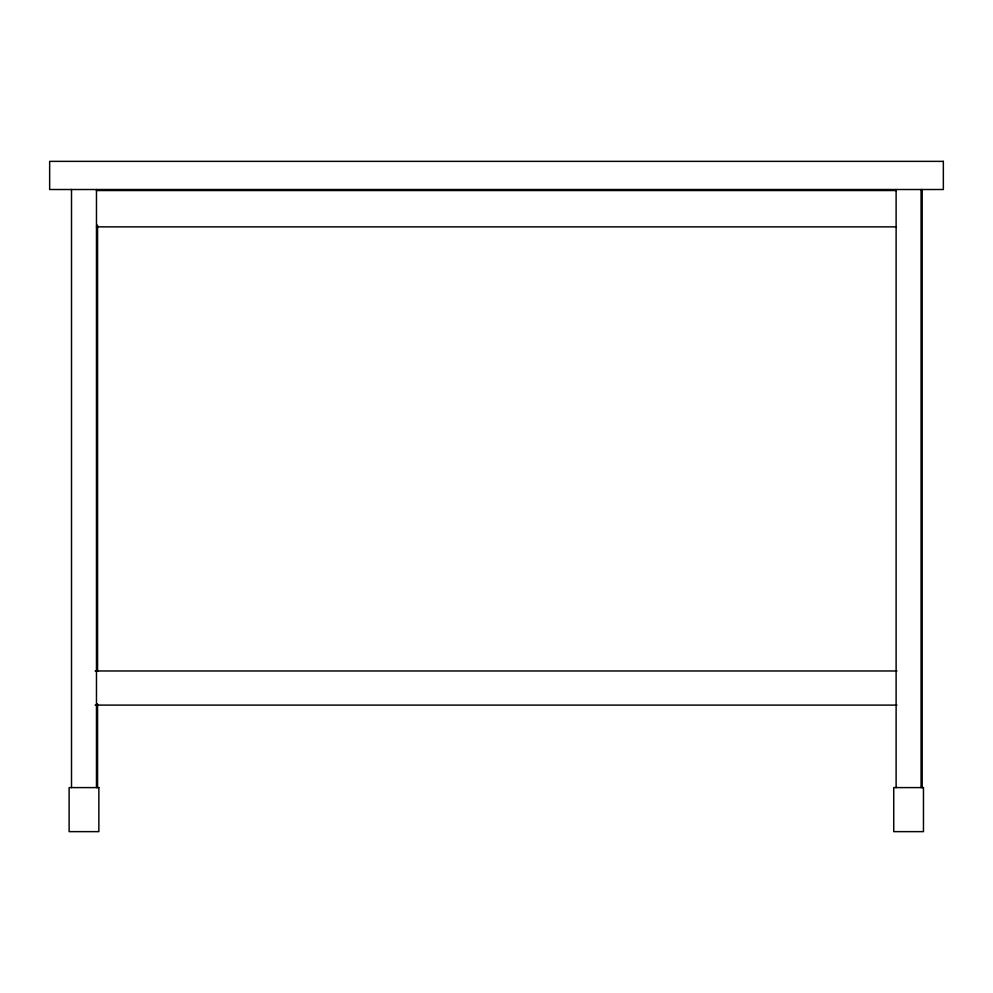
<?xml version="1.0" encoding="UTF-8"?>
<svg xmlns="http://www.w3.org/2000/svg" width="993" height="993" viewBox="0 0 993 993"><rect width="100%" height="100%" fill="white"/><g stroke="black" fill="none" stroke-linecap="round" stroke-linejoin="round"><path stroke-width="1.49" d="M96.47 190.532L896.12 190.532M96.47 226.863L896.12 226.863M95.105 670.97L896.952 670.97M95.105 705.104L896.952 705.104M922.187 189.514L922.187 787.598M921.082 189.514L921.082 787.598M896.12 189.514L896.12 787.598M97.575 225.15L97.575 671.392M97.575 703.925L97.575 787.598M96.47 189.514L96.47 787.598M71.508 189.514L71.508 787.598M943.35 161.362L49.65 161.362L49.65 189.514L943.35 189.514L943.35 161.362M98.853 787.598L69.125 787.598L69.125 831.637L98.853 831.637L98.853 787.598M923.465 787.598L893.737 787.598L893.737 831.637L923.465 831.637L923.465 787.598"/></g></svg>
